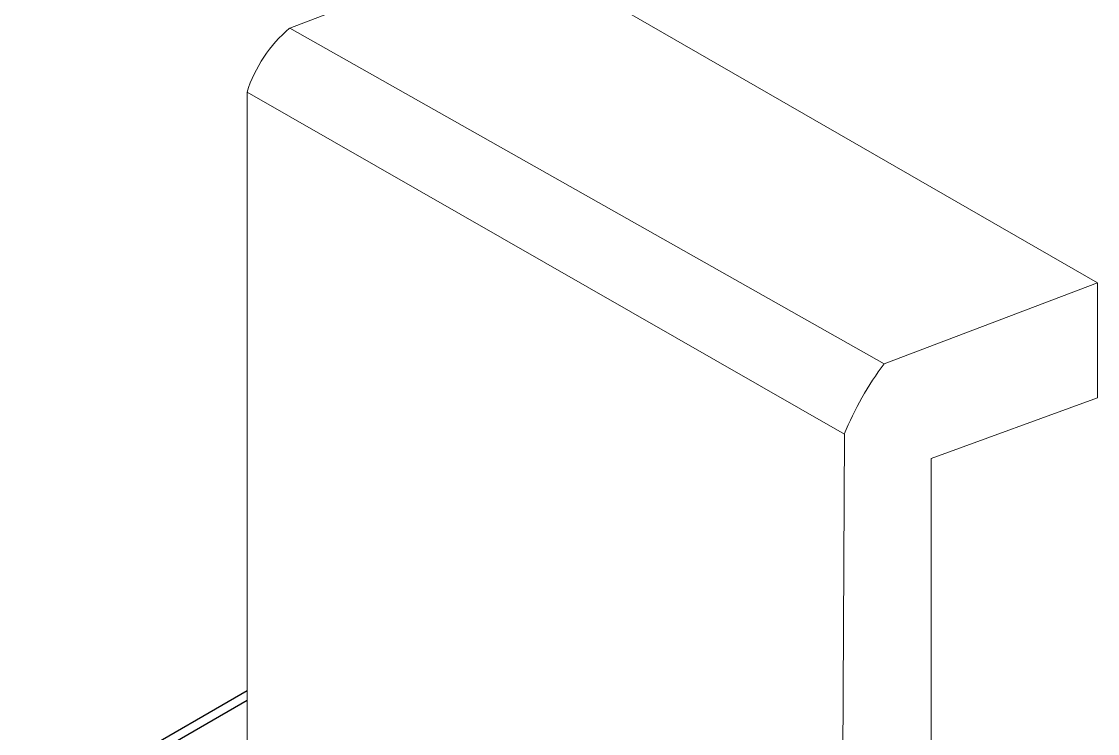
# Model space of a CAD drawing. Header units: millimetres. Extents: x -105 to 105, y -148 to 148.
# Drawn here: x 44.48 to 55.85, y -34.9 to -27.39 of the extents above; entities that cross this region are included whole.
import ezdxf

# ---------------------------------------------------------------- set-up
doc = ezdxf.new("R2010")
doc.units = ezdxf.units.MM
doc.linetypes.add('点画线', pattern=[18, 12, -2, 2, -2])
doc.layers.get('0').update_dxf_attribs({"lineweight": 18})

msp = doc.modelspace()

# ---------------------------------------------------------------- linework, layer by layer
at = {"linetype": '点画线'}
for p, q in [((47.315, -27.461), (49.629, -26.571)), ((49.629, -26.571), (55.847, -30.145)), ((47.315, -27.461), (53.595, -31)), ((46.866, -36.555), (46.866, -28.135)), ((46.866, -28.135), (53.173, -31.745)), ((53.594, -31), (55.847, -30.145)), ((55.847, -30.145), (55.847, -31.361)), ((55.847, -31.361), (54.089, -31.999)), ((53.173, -31.745), (53.137, -40.176)), ((54.089, -31.999), (54.096, -40.73))]:
    msp.add_line(p, q, dxfattribs=at)
at = {"color": 7, "lineweight": 30, "ltscale": 0.092454}
msp.add_line((44.483, -35.823), (46.866, -34.447), dxfattribs=at)
at = {"color": 7, "lineweight": 30, "ltscale": 0.088123}
msp.add_line((44.633, -35.838), (46.866, -34.549), dxfattribs=at)
at = {"linetype": '点画线'}
for centre, radius, start, end in [((48.249, -28.57), 1.451, 130.1095, 162.5255), ((56.211, -32.973), 3.277, 142.9771, 158.0002)]:
    msp.add_arc(centre, radius, start, end, dxfattribs=at)

doc.saveas('drawing.dxf')
